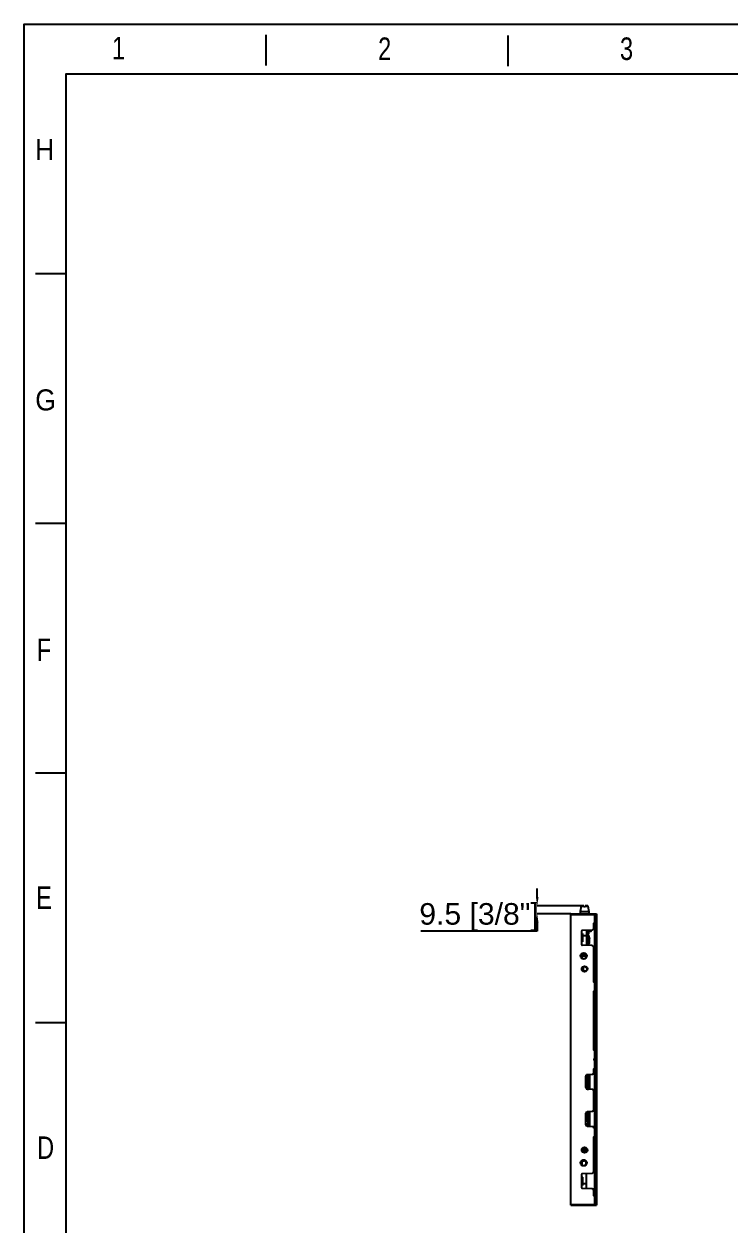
# Model space of a CAD drawing. Header units: millimetres. Extents: x 1927 to 14264, y 1863 to 5555.
# Drawn here: x 1927 to 2746, y 2787 to 4180 of the extents above; entities that cross this region are included whole.
import ezdxf

# ---------------------------------------------------------------- set-up
doc = ezdxf.new("R2010")
doc.units = ezdxf.units.MM
doc.layers.add('02___PRT_ALL_AXES', color=7, linetype='Continuous')
doc.styles.add('CKSTANDARD', font='arial.ttf')
doc.styles.add('Roamns', font='romans.shx')
doc.styles.get("Standard").update_dxf_attribs({"font": 'arial.ttf'})
doc.dimstyles.new('缩小5倍', dxfattribs={"dimtxt": 25, "dimasz": 10, "dimexe": 0.18, "dimexo": 0.0625, "dimgap": 0.09, "dimtad": 1, "dimtoh": 1, "dimdec": 3, "dimzin": 9, "dimdsep": 46, "dimtxsty": 'Standard', "dimblk": '_FILLED', "dimcen": 0.09, "dimclrd": 256, "dimclre": 256, "dimclrt": 256, "dimazin": 2, "dimtfac": 1, "dimtdec": 3, "dimtofl": 0, "dimtmove": 0, "dimatfit": 3, "dimldrblk": '_FILLED', "dimfxl": 1, "dimtolj": 1, "dimtzin": 0, "dimarcsym": 0})

# ---------------------------------------------------------------- blocks, each defined once
blk = doc.blocks.new('standard template')
for p, q in [((3074, 30739), (3074, 30336)), ((6246, 30728), (6246, 30325)), ((456, 27607), (54, 27607)), ((456, 24334), (54, 24334)), ((456, 21062), (54, 21062)), ((456, 17790), (54, 17790))]:
    blk.add_line(p, q)
blk.add_lwpolyline([(37963, 4700), (-97, 4700), (-97, 30879), (37963, 30879)], close=True)
at = {"color": 7}
blk.add_lwpolyline([(456, 6674), (456, 5964), (456, 5254), (456, 30226), (37409, 30226), (37409, 5254)], dxfattribs=at)
at = {"style": 'CKSTANDARD'}
for s, height, width, p in [('1', 295, 0.75, (1055, 30416)), ('2', 295, 0.75, (4545, 30408)), ('3', 295, 0.75, (7716, 30408)), ('H', 276, 0.9, (47, 29097)), ('G', 276, 0.9, (50, 25816)), ('F', 295, 0.75, (69, 22532)), ('E', 295, 0.75, (62, 19285)), ('D', 295, 0.75, (74, 16009))]:
    blk.add_text(s, height=height, dxfattribs=dict(at, width=width)).set_placement(p)
at = {"style": 'Roamns'}
for tag, p in [('PAGE_NAME', (27466, 7594)), ('PROJECT_NAME', (27466, 6884)), ('DRAWN_NAME', (27466, 6174)), ('VERSION', (34241, 6174)), ('SELECT_DATA', (27466, 5464)), ('PAGE_NUMBER', (34241, 5464))]:
    blk.add_attdef(tag, p, '', height=285, dxfattribs=at)
blk = doc.blocks.new('_FILLED')
at = {"color": 0, "linetype": 'ByBlock'}
blk.add_solid([(0, 0), (-1, 0.15), (-1, -0.15)], dxfattribs=at)
blk = doc.blocks.new('*D352')
at = {"lineweight": -2, "transparency": 16777216}
for p, q in [((2522.4, 3167.5), (2522.4, 3177.5)), ((2573.9, 3157.5), (2522.3, 3157.5)), ((2561.3, 3148), (2522.3, 3148)), ((2522.4, 3138), (2522.4, 3128)), ((2522.4, 3128), (2387.5, 3128))]:
    blk.add_line(p, q, dxfattribs=at)
at = {"layer": 'Defpoints', "color": 0, "transparency": 16777216}
for p in [(2522.4, 3148), (2561.3, 3148), (2573.9, 3157.5)]:
    blk.add_point(p, dxfattribs=at)
at = {"lineweight": -2, "transparency": 16777216, "xscale": 10, "yscale": 10, "zscale": 10}
for p, rotation in [((2522.4, 3157.5), 270), ((2522.4, 3148), 90)]:
    blk.add_blockref('_FILLED', p, dxfattribs=dict(at, rotation=rotation))
at = {"lineweight": 5, "transparency": 16777216, "insert": (2454.9, 3144.3), "char_height": 25, "attachment_point": 5}
blk.add_mtext('\\A1;9.5 [3/8"]', dxfattribs=at)

msp = doc.modelspace()

# ---------------------------------------------------------------- linework, layer by layer
at = {"color": 7, "linetype": 'Continuous'}
for p, q in [((2561.33456, 2810.50915), (2561.33456, 3148.00915)), ((2561.33456, 3148.00915), (2591.13456, 3148.00915)), ((2561.33456, 3147.50915), (2588.83456, 3147.50915)), ((2573.43401, 3157.09993), (2572.30956, 3151.00915)), ((2572.30956, 3151.00915), (2582.25956, 3151.00915)), ((2573.43401, 3157.09993), (2576.58456, 3157.09993)), ((2576.58456, 3157.50915), (2573.9257, 3157.50915)), ((2576.58456, 3156.10915), (2576.58456, 3157.50915)), ((2577.98456, 3156.10915), (2576.58456, 3156.10915)), ((2577.98456, 3156.10915), (2577.98456, 3157.50915)), ((2580.64342, 3157.50915), (2577.98456, 3157.50915)), ((2577.98456, 3157.09993), (2581.13511, 3157.09993)), ((2581.13511, 3157.09993), (2582.25956, 3151.00915)), ((2588.83456, 3148.00915), (2588.83456, 2810.50915)), ((2591.13456, 3148.00915), (2591.13456, 2810.50915)), ((2588.03456, 3137.20915), (2588.83456, 3138.00915)), ((2588.03456, 3131.19053), (2588.03456, 3137.20915)), ((2574.03456, 3112.23089), (2574.03456, 3128.28742)), ((2586.10436, 3129.19175), (2574.51711, 3128.78711)), ((2579.73456, 3128.96931), (2579.73456, 3111.54899)), ((2579.73456, 3125.00915), (2582.28456, 3125.00915)), ((2581.53456, 3119.10915), (2581.53456, 3125.00915)), ((2581.53456, 3123.98415), (2583.03456, 3119.10915)), ((2582.28456, 3125.00915), (2582.28456, 3127.71899)), ((2583.23456, 3127.75217), (2583.23456, 3129.09153)), ((2583.73456, 3127.80915), (2583.73456, 3129.10899)), ((2584.43456, 3127.80915), (2584.43456, 3129.13344)), ((2585.43456, 3128.80915), (2585.43456, 3129.16836)), ((2588.03456, 3133.13415), (2588.83456, 3133.13415)), ((2586.10436, 3111.32656), (2574.51711, 3111.73119)), ((2579.73456, 3119.10915), (2581.53456, 3119.10915)), ((2579.73456, 3115.10915), (2579.79727, 3115.10915)), ((2579.73456, 3114.60915), (2583.03456, 3114.60915)), ((2579.73456, 3114.10915), (2582.53449, 3114.10915)), ((2583.03456, 3114.60915), (2583.03456, 3119.10915)), ((2588.03456, 3068.93415), (2588.03456, 3109.32777)), ((2573.03548, 3100.54673), (2573.03548, 3099.50915)), ((2573.03559, 3099.50915), (2578.03424, 3099.50915)), ((2573.46143, 3101.31915), (2576.03536, 3101.31915)), ((2574.23456, 3099.50915), (2574.23456, 3096.42893)), ((2576.03438, 3101.31915), (2576.03438, 3099.50915)), ((2576.03548, 3102.74516), (2576.03548, 3101.31915)), ((2578.03438, 3102.28475), (2578.03438, 3099.50915)), ((2579.23456, 3100.25915), (2579.53027, 3100.55486)), ((2579.23456, 3098.25918), (2579.23456, 3100.25913)), ((2579.23456, 3098.25915), (2579.44927, 3098.04444)), ((2579.45495, 3098.04648), (2579.44927, 3098.04444)), ((2579.45495, 3098.04648), (2579.50956, 3098.14042)), ((2579.49973, 3098.15732), (2579.56446, 3098.04598)), ((2575.73456, 3086.49273), (2575.73456, 3082.02558)), ((2588.83456, 3068.13415), (2588.03456, 3068.93415)), ((2588.03456, 3058.33415), (2588.83456, 3059.13415)), ((2588.03456, 2990.05915), (2588.03456, 3058.33415)), ((2588.03456, 3057.63415), (2588.83456, 3057.63415)), ((2588.03456, 3047.63415), (2588.83456, 3047.63415)), ((2588.03456, 3043.63415), (2588.83456, 3043.63415)), ((2588.03456, 2994.13415), (2588.83456, 2994.13415)), ((2588.83456, 2989.25915), (2588.03456, 2990.05915)), ((2588.03456, 2968.45915), (2588.83456, 2969.25915)), ((2588.03456, 2963.6826), (2588.03456, 2968.45915)), ((2588.83456, 2979.85915), (2588.63456, 2979.85915)), ((2588.83456, 2978.65915), (2588.63456, 2978.65915)), ((2591.13456, 2979.25915), (2588.83456, 2979.25915)), ((2578.83456, 2946.63923), (2578.83456, 2959.87907)), ((2578.83456, 2959.75915), (2581.33456, 2959.75915)), ((2580.83456, 2959.60915), (2578.83456, 2959.60915)), ((2580.83456, 2958.60915), (2578.83456, 2958.60915)), ((2578.83456, 2958.25915), (2580.83456, 2958.25915)), ((2578.83456, 2958.00915), (2580.83456, 2958.00915)), ((2578.83456, 2957.40915), (2579.08426, 2957.40915)), ((2578.83456, 2954.25915), (2581.33456, 2954.25915)), ((2579.08456, 2958.25915), (2579.08456, 2958.60915)), ((2579.08456, 2957.40915), (2579.08456, 2958.00915)), ((2579.33456, 2959.75915), (2579.33456, 2961.19682)), ((2581.33456, 2961.25915), (2579.38744, 2961.25915)), ((2580.72989, 2961.87633), (2586.61306, 2962.18465)), ((2580.83456, 2945.70694), (2580.83456, 2954.25915)), ((2581.08456, 2954.25915), (2581.08456, 2957.75915)), ((2581.33456, 2959.51738), (2581.33456, 2961.25915)), ((2581.33456, 2961.05915), (2582.33456, 2961.05915)), ((2582.33456, 2960.05915), (2581.33456, 2960.05915)), ((2581.33456, 2958.10915), (2581.33456, 2945.70694)), ((2581.93456, 2961.93946), (2581.93456, 2961.05915)), ((2582.33456, 2944.55788), (2582.33456, 2961.05915)), ((2582.93456, 2961.99187), (2582.93456, 2944.52643)), ((2588.03456, 2964.38415), (2588.83456, 2964.38415)), ((2579.06762, 2945.70694), (2581.95456, 2945.70694)), ((2579.45456, 2945.19684), (2579.45456, 2945.70694)), ((2580.3338, 2944.70694), (2581.95456, 2944.70694)), ((2586.61306, 2944.33365), (2580.72989, 2944.64197)), ((2580.82956, 2944.70694), (2580.82956, 2944.63675)), ((2581.04956, 2944.70694), (2581.04956, 2944.62522)), ((2581.33456, 2949.95915), (2582.33456, 2949.95915)), ((2582.33456, 2947.95915), (2581.33456, 2947.95915)), ((2582.33456, 2945.95915), (2581.33456, 2945.95915)), ((2581.89956, 2944.70694), (2581.89956, 2944.58067)), ((2581.95456, 2945.70694), (2581.95456, 2944.57779)), ((2588.03456, 2920.6826), (2588.03456, 2942.83571)), ((2578.83456, 2903.63923), (2578.83456, 2916.87907)), ((2580.72989, 2918.87633), (2586.61306, 2919.18465)), ((2580.83456, 2908.25915), (2580.83456, 2918.87633)), ((2581.33456, 2918.90802), (2581.33456, 2904.40915)), ((2581.33456, 2917.35915), (2582.33456, 2917.35915)), ((2582.33456, 2915.35915), (2581.33456, 2915.35915)), ((2582.33456, 2901.55788), (2582.33456, 2918.96043)), ((2582.93456, 2918.99187), (2582.93456, 2901.52643)), ((2578.83456, 2908.25915), (2581.33456, 2908.25915)), ((2579.08426, 2905.10915), (2578.83456, 2905.10915)), ((2578.83456, 2904.50915), (2580.83456, 2904.50915)), ((2578.83456, 2904.25915), (2580.83456, 2904.25915)), ((2578.83456, 2903.90915), (2580.83456, 2903.90915)), ((2578.97333, 2902.90915), (2580.83456, 2902.90915)), ((2579.04285, 2902.75915), (2581.33456, 2902.75915)), ((2579.08456, 2905.10915), (2579.08456, 2904.50915)), ((2579.08456, 2904.25915), (2579.08456, 2903.90915)), ((2579.33456, 2902.32148), (2579.33456, 2902.75915)), ((2586.65462, 2901.33147), (2580.72989, 2901.64197)), ((2581.08456, 2908.25915), (2581.08456, 2904.75915)), ((2581.33456, 2903.00093), (2581.33456, 2901.61028)), ((2581.33456, 2902.45915), (2582.33456, 2902.45915)), ((2588.83456, 2899.38415), (2588.03456, 2900.18415)), ((2588.03456, 2889.58415), (2588.83456, 2890.38415)), ((2588.03456, 2849.19053), (2588.03456, 2889.58415)), ((2588.03456, 2888.88415), (2588.83456, 2888.88415)), ((2575.73456, 2876.49273), (2575.73456, 2872.02558)), ((2577.23456, 2873.25915), (2575.73456, 2873.25915)), ((2577.23456, 2877.00915), (2577.23456, 2871.50915)), ((2577.33456, 2874.03415), (2577.23456, 2874.03415)), ((2577.33456, 2873.43415), (2577.23456, 2873.43415)), ((2577.23456, 2871.91415), (2577.43456, 2871.91415)), ((2577.28456, 2875.88415), (2577.48456, 2875.88415)), ((2577.33456, 2875.28415), (2577.38456, 2875.33415)), ((2577.33456, 2872.68415), (2577.33456, 2875.33415)), ((2577.33456, 2875.33415), (2577.58456, 2875.33415)), ((2579.23456, 2875.13415), (2577.33456, 2875.13415)), ((2577.33456, 2872.68415), (2579.58772, 2872.68415)), ((2577.43456, 2872.68415), (2577.43456, 2871.91415)), ((2577.43456, 2872.45915), (2578.53456, 2872.45915)), ((2577.48456, 2875.88415), (2578.25456, 2875.88415)), ((2577.50456, 2875.33415), (2577.50456, 2875.68415)), ((2577.58456, 2875.68415), (2577.50456, 2875.68415)), ((2577.52456, 2875.88415), (2577.52456, 2875.68415)), ((2577.57456, 2876.99464), (2577.57456, 2875.88415)), ((2577.58456, 2875.88415), (2577.58456, 2875.33415)), ((2578.25456, 2875.88415), (2578.45456, 2876.08415)), ((2578.45456, 2876.76526), (2578.45456, 2876.08415)), ((2578.53456, 2871.78905), (2578.53456, 2872.45915)), ((2579.23456, 2872.68415), (2579.23456, 2876.24114)), ((2579.23456, 2874.96415), (2579.99004, 2874.96415)), ((2579.23456, 2874.76415), (2580.03271, 2874.76415)), ((2580.06611, 2874.56415), (2579.23456, 2874.56415)), ((2579.78456, 2873.98415), (2579.23456, 2873.98415)), ((2579.78456, 2873.98415), (2579.78456, 2873.48415)), ((2580.02171, 2873.69415), (2579.78456, 2873.69415)), ((2579.78456, 2873.48415), (2579.96823, 2873.48415)), ((2588.03456, 2878.88415), (2588.83456, 2878.88415)), ((2588.03456, 2874.88415), (2588.83456, 2874.88415)), ((2574.23456, 2862.08937), (2574.23456, 2856.42893)), ((2575.63456, 2862.50915), (2574.9992, 2862.50915)), ((2575.63456, 2862.69329), (2575.63456, 2861.25915)), ((2577.23456, 2861.25915), (2575.63456, 2861.25915)), ((2577.23456, 2862.62208), (2577.23456, 2861.25915)), ((2577.56992, 2862.50915), (2577.23456, 2862.50915)), ((2579.23456, 2860.25915), (2579.53027, 2860.55486)), ((2579.23456, 2858.25918), (2579.23456, 2860.25913)), ((2579.23456, 2858.25915), (2579.44927, 2858.04444)), ((2579.45495, 2858.04648), (2579.44927, 2858.04444)), ((2579.45495, 2858.04648), (2579.50956, 2858.14042)), ((2579.49973, 2858.15732), (2579.56446, 2858.04598)), ((2574.03456, 2830.23089), (2574.03456, 2846.28742)), ((2586.10436, 2847.19175), (2574.51711, 2846.78711)), ((2579.73456, 2829.54899), (2579.73456, 2846.96931)), ((2586.10436, 2829.32656), (2574.51711, 2829.73119)), ((2579.88589, 2829.54371), (2579.73456, 2830.11537)), ((2588.03456, 2821.30915), (2588.03456, 2827.32777)), ((2588.03456, 2825.38415), (2588.83456, 2825.38415)), ((2588.83456, 2820.50915), (2588.03456, 2821.30915)), ((2561.33456, 2811.00915), (2588.83456, 2811.00915)), ((2561.33456, 2810.50915), (2591.13456, 2810.50915))]:
    msp.add_line(p, q, dxfattribs=at)
for centre, radius in [((2577.33456, 3084.25915), 3.25), ((2577.33456, 3084.25915), 2.75), ((2577.33456, 2874.25915), 3.25), ((2577.33456, 2874.25915), 2.75)]:
    msp.add_circle(centre, radius, dxfattribs=at)
for centre, radius, start, end in [((2573.9257, 3157.00915), 0.5, 90, 169.54009091), ((2580.64342, 3157.00915), 0.5, 10.45990909, 90), ((2574.53456, 3128.28742), 0.5, 92, 180), ((2583.73456, 3128.30915), 0.5, 180, 270), ((2584.43456, 3128.80915), 1, 270, 0), ((2586.03456, 3131.19053), 2, 272, 0), ((2574.53456, 3112.23089), 0.5, 180, 268), ((2582.53456, 3114.60915), 0.5, 270, 0), ((2586.03456, 3109.32777), 2, 0, 88), ((2576.28456, 3099.25915), 3, 226.8045616, 349.63697191), ((2576.28456, 3099.25915), 3, 10.36302809, 54.25475502), ((2588.63456, 2979.25915), 0.6, 90, 270), ((2580.83456, 2959.87907), 2, 93, 180), ((2580.83456, 2958.10915), 1.5, 0, 90), ((2580.83456, 2958.10915), 0.5, 0, 90), ((2580.83456, 2957.75915), 0.5, 22.68383921, 90), ((2580.83456, 2957.75915), 0.25, 0, 90), ((2586.53456, 2963.6826), 1.5, 273, 0), ((2580.83456, 2946.63923), 2, 180, 267), ((2586.53456, 2942.83571), 1.5, 0, 87), ((2580.83456, 2916.87907), 2, 93, 180), ((2586.53456, 2920.6826), 1.5, 273, 0), ((2580.83456, 2903.63923), 2, 180, 267), ((2580.83456, 2904.75915), 0.5, 270, 0), ((2580.83456, 2904.75915), 0.25, 270, 0), ((2580.83456, 2904.40915), 1.5, 270, 0), ((2580.83456, 2904.40915), 0.5, 270, 0), ((2586.57611, 2899.83353), 1.5, 13.51793709, 86.99999999), ((2577.53456, 2873.38415), 0.3, 170.16870973, 180), ((2576.28456, 2859.25915), 3, 110.01407098, 133.1954384), ((2576.28456, 2859.25915), 3, 226.8045616, 349.63697191), ((2576.28456, 2859.25915), 3, 10.36302809, 71.51578893), ((2574.53456, 2846.28742), 0.5, 92, 180), ((2586.03456, 2849.19053), 2, 272, 0), ((2574.53456, 2830.23089), 0.5, 180, 268), ((2586.03456, 2827.32777), 2, 0, 88)]:
    msp.add_arc(centre, radius, start, end, dxfattribs=at)
for points, knots in [([(2580.30531, 3115.38864), (2580.22203, 3115.38647), (2580.03595, 3115.38246), (2579.84986, 3115.37936), (2579.74705, 3115.37782)], [0, 0, 0, 0, 0.4475726169, 1, 1, 1, 1]), ([(2580.30531, 3115.38864), (2580.30365, 3115.37357), (2580.29677, 3115.34433), (2580.27771, 3115.30475), (2580.25295, 3115.2706), (2580.21557, 3115.23224), (2580.16251, 3115.19413), (2580.09356, 3115.16053), (2580.02177, 3115.13651), (2579.94808, 3115.12038), (2579.87305, 3115.11113), (2579.82258, 3115.10915), (2579.79727, 3115.10915)], [0, 0, 0, 0, 0.0724845497, 0.1421037106, 0.2088264146, 0.273265751, 0.3975956662, 0.5188626983, 0.6389105003, 0.7587527684, 0.8789921008, 1, 1, 1, 1]), ([(2580.58054, 3119.10915), (2580.56644, 3118.7982), (2580.53471, 3118.17663), (2580.47478, 3117.24531), (2580.40039, 3116.31575), (2580.3393, 3115.69731), (2580.30531, 3115.38864)], [0, 0, 0, 0, 0.250264024, 0.5003887976, 0.7503242713, 1, 1, 1, 1]), ([(2579.60952, 3098.17644), (2579.60433, 3098.20389), (2579.59396, 3098.26071), (2579.57877, 3098.34873), (2579.56341, 3098.44193), (2579.54231, 3098.57476), (2579.51581, 3098.74888), (2579.48378, 3098.9639), (2579.45637, 3099.14625), (2579.43374, 3099.29196), (2579.41659, 3099.39901), (2579.39921, 3099.50318), (2579.38158, 3099.60347), (2579.36371, 3099.69887), (2579.3512, 3099.76064), (2579.34485, 3099.79051)], [0, 0, 0, 0, 0.0512283313, 0.1059329071, 0.1637971467, 0.2244598983, 0.3525910999, 0.486814791, 0.62315173, 0.6907633379, 0.7572405835, 0.8219922871, 0.8844375537, 0.9439916626, 1, 1, 1, 1]), ([(2579.49973, 3098.15732), (2579.49885, 3098.15884), (2579.49712, 3098.16224), (2579.49472, 3098.16795), (2579.49232, 3098.17465), (2579.48992, 3098.18235), (2579.48751, 3098.19105), (2579.48415, 3098.20458), (2579.48001, 3098.22393), (2579.47522, 3098.25003), (2579.47042, 3098.27987), (2579.46562, 3098.31332), (2579.4608, 3098.35026), (2579.45599, 3098.39057), (2579.44934, 3098.45056), (2579.44115, 3098.53275), (2579.43158, 3098.63915), (2579.42199, 3098.75471), (2579.4124, 3098.87772), (2579.40279, 3099.00637), (2579.39319, 3099.13875), (2579.38041, 3099.31705), (2579.36773, 3099.49378), (2579.35476, 3099.66629), (2579.34817, 3099.74978), (2579.34485, 3099.79051)], [0, 0, 0, 0, 0.0032020737, 0.0069626266, 0.0112946911, 0.016205617, 0.021699129, 0.0277748143, 0.0416604977, 0.0578324463, 0.0762484801, 0.0968457967, 0.1195537778, 0.144297229, 0.1709850503, 0.2298045005, 0.2951619078, 0.3661060393, 0.4415956137, 0.5205239385, 0.601732071, 0.6840276373, 0.8470278562, 0.9253687104, 1, 1, 1, 1]), ([(2579.37002, 3099.25915), (2579.36594, 3099.35108), (2579.35985, 3099.4868), (2579.35138, 3099.66392), (2579.34705, 3099.74911), (2579.34485, 3099.79051)], [0, 0, 0, 0, 0.5189559475, 0.7661950952, 1, 1, 1, 1]), ([(2579.44927, 3098.04444), (2579.44881, 3098.0449), (2579.44792, 3098.04612), (2579.44674, 3098.04838), (2579.44556, 3098.05131), (2579.44438, 3098.05492), (2579.44318, 3098.0592), (2579.44149, 3098.06625), (2579.43942, 3098.07677), (2579.43704, 3098.09142), (2579.43464, 3098.10873), (2579.43224, 3098.12867), (2579.42982, 3098.15119), (2579.4274, 3098.17625), (2579.42402, 3098.21457), (2579.41985, 3098.26837), (2579.41498, 3098.33967), (2579.41009, 3098.41945), (2579.40517, 3098.50698), (2579.40022, 3098.60143), (2579.39525, 3098.70192), (2579.39025, 3098.80747), (2579.38523, 3098.91706), (2579.37847, 3099.06807), (2579.37343, 3099.18243), (2579.37002, 3099.25915)], [0, 0, 0, 0, 0.0016025099, 0.0036789084, 0.006264151, 0.0093755058, 0.0130222765, 0.0172097652, 0.0272170473, 0.0394009494, 0.0537452867, 0.0702289944, 0.0888267335, 0.1094997499, 0.1322037764, 0.1835192269, 0.2423274669, 0.3081100694, 0.380259567, 0.4581115894, 0.5409286441, 0.6279190774, 0.7182217799, 0.8109621331, 1, 1, 1, 1]), ([(2579.65032, 3100.20039), (2579.65311, 3100.14368), (2579.65855, 3100.02381), (2579.6662, 3099.83582), (2579.67382, 3099.63311), (2579.68401, 3099.34751), (2579.69391, 3099.05868), (2579.70396, 3098.77324), (2579.70908, 3098.63389), (2579.71166, 3098.56586)], [0, 0, 0, 0, 0.1041197404, 0.2200814356, 0.345083814, 0.4761575225, 0.74424374, 0.8751362164, 1, 1, 1, 1]), ([(2579.60952, 2858.17644), (2579.60433, 2858.20389), (2579.59396, 2858.26071), (2579.57877, 2858.34873), (2579.56341, 2858.44193), (2579.54231, 2858.57476), (2579.51581, 2858.74888), (2579.48378, 2858.9639), (2579.45637, 2859.14625), (2579.43374, 2859.29196), (2579.41659, 2859.39901), (2579.39921, 2859.50318), (2579.38158, 2859.60347), (2579.36371, 2859.69887), (2579.3512, 2859.76064), (2579.34485, 2859.79051)], [0, 0, 0, 0, 0.0512283313, 0.1059329071, 0.1637971467, 0.2244598983, 0.3525910999, 0.486814791, 0.62315173, 0.6907633379, 0.7572405835, 0.8219922871, 0.8844375537, 0.9439916626, 1, 1, 1, 1]), ([(2579.49973, 2858.15732), (2579.49885, 2858.15884), (2579.49712, 2858.16224), (2579.49472, 2858.16795), (2579.49232, 2858.17465), (2579.48992, 2858.18235), (2579.48751, 2858.19105), (2579.48415, 2858.20458), (2579.48001, 2858.22393), (2579.47522, 2858.25003), (2579.47042, 2858.27987), (2579.46562, 2858.31332), (2579.4608, 2858.35026), (2579.45599, 2858.39057), (2579.44934, 2858.45056), (2579.44115, 2858.53275), (2579.43158, 2858.63915), (2579.42199, 2858.75471), (2579.4124, 2858.87772), (2579.40279, 2859.00637), (2579.39319, 2859.13875), (2579.38041, 2859.31705), (2579.36773, 2859.49378), (2579.35476, 2859.66629), (2579.34817, 2859.74978), (2579.34485, 2859.79051)], [0, 0, 0, 0, 0.0032020737, 0.0069626266, 0.0112946911, 0.016205617, 0.021699129, 0.0277748143, 0.0416604977, 0.0578324463, 0.0762484801, 0.0968457967, 0.1195537778, 0.144297229, 0.1709850503, 0.2298045005, 0.2951619078, 0.3661060393, 0.4415956137, 0.5205239385, 0.601732071, 0.6840276373, 0.8470278562, 0.9253687104, 1, 1, 1, 1]), ([(2579.37002, 2859.25915), (2579.36594, 2859.35108), (2579.35985, 2859.4868), (2579.35138, 2859.66392), (2579.34705, 2859.74911), (2579.34485, 2859.79051)], [0, 0, 0, 0, 0.5189559475, 0.7661950952, 1, 1, 1, 1]), ([(2579.44927, 2858.04444), (2579.44881, 2858.0449), (2579.44792, 2858.04612), (2579.44674, 2858.04838), (2579.44556, 2858.05131), (2579.44438, 2858.05492), (2579.44318, 2858.0592), (2579.44149, 2858.06625), (2579.43942, 2858.07677), (2579.43704, 2858.09142), (2579.43464, 2858.10873), (2579.43224, 2858.12867), (2579.42982, 2858.15119), (2579.4274, 2858.17625), (2579.42402, 2858.21457), (2579.41985, 2858.26837), (2579.41498, 2858.33967), (2579.41009, 2858.41945), (2579.40517, 2858.50698), (2579.40022, 2858.60143), (2579.39525, 2858.70192), (2579.39025, 2858.80747), (2579.38523, 2858.91706), (2579.37847, 2859.06807), (2579.37343, 2859.18243), (2579.37002, 2859.25915)], [0, 0, 0, 0, 0.0016025099, 0.0036789084, 0.006264151, 0.0093755058, 0.0130222765, 0.0172097652, 0.0272170473, 0.0394009494, 0.0537452867, 0.0702289944, 0.0888267335, 0.1094997499, 0.1322037764, 0.1835192269, 0.2423274669, 0.3081100694, 0.380259567, 0.4581115894, 0.5409286441, 0.6279190774, 0.7182217799, 0.8109621331, 1, 1, 1, 1]), ([(2579.65032, 2860.20039), (2579.65311, 2860.14368), (2579.65855, 2860.02381), (2579.6662, 2859.83582), (2579.67382, 2859.63311), (2579.68401, 2859.34751), (2579.69391, 2859.05868), (2579.70396, 2858.77324), (2579.70908, 2858.63389), (2579.71166, 2858.56586)], [0, 0, 0, 0, 0.1041197404, 0.2200814356, 0.345083814, 0.4761575225, 0.74424374, 0.8751362164, 1, 1, 1, 1])]:
    msp.add_open_spline(points, degree=3, knots=knots, dxfattribs=at)
at = {"layer": '02___PRT_ALL_AXES', "color": 7, "linetype": 'Continuous'}
for p, q in [((2572.30956, 3151.00915), (2572.30956, 3148.00915)), ((2582.25956, 3151.00915), (2582.25956, 3148.00915)), ((2574.03456, 3125.48944), (2574.73456, 3125.47111)), ((2574.73456, 3125.47111), (2574.73456, 3115.5472)), ((2574.73456, 3123.00915), (2579.73456, 3123.00915)), ((2581.79101, 3129.02507), (2581.79377, 3129.01506)), ((2582.28456, 3127.71899), (2583.23456, 3127.75217)), ((2584.43456, 3127.80915), (2583.73456, 3127.80915)), ((2574.03456, 3115.52887), (2574.73456, 3115.5472)), ((2574.03456, 2842.98944), (2574.73456, 2842.97111)), ((2574.73456, 2842.97111), (2574.73456, 2833.0472)), ((2574.03456, 2833.02887), (2574.73456, 2833.0472)), ((2574.73456, 2835.50915), (2579.73456, 2835.50915))]:
    msp.add_line(p, q, dxfattribs=at)
for centre in [(2576.28456, 3099.25915), (2576.28456, 2859.25915)]:
    msp.add_circle(centre, 3.5, dxfattribs=at)
msp.add_arc((2588.06411, 3130.74641), 6.50498, 195.20034359, 195.34426104, dxfattribs=at)
msp.add_open_spline([(2581.79377, 3129.01506), (2581.81985, 3128.92061), (2581.86124, 3128.78284), (2581.92054, 3128.6052), (2581.96399, 3128.48243), (2582.00681, 3128.36746), (2582.04839, 3128.26065), (2582.08814, 3128.1624), (2582.12549, 3128.07307), (2582.15992, 3127.99306), (2582.18665, 3127.93242), (2582.20617, 3127.88884), (2582.21923, 3127.85995), (2582.23122, 3127.83366), (2582.24207, 3127.81001), (2582.25176, 3127.78906), (2582.26023, 3127.77082), (2582.26746, 3127.75533), (2582.2727, 3127.74416), (2582.27625, 3127.73662), (2582.27842, 3127.73201), (2582.28026, 3127.72811), (2582.28176, 3127.72492), (2582.28281, 3127.7227), (2582.28348, 3127.72128), (2582.28386, 3127.72047), (2582.28416, 3127.71986), (2582.28435, 3127.7194), (2582.2845, 3127.71915), (2582.28454, 3127.71902), (2582.28456, 3127.71899)], degree=3, knots=[0, 0, 0, 0, 0.2118508073, 0.3108976143, 0.4048769461, 0.493418892, 0.5761438111, 0.6526613007, 0.7225729755, 0.7854799652, 0.8409861791, 0.8658460033, 0.888715037, 0.9095497765, 0.9283117079, 0.9449626949, 0.9594657492, 0.9717922106, 0.9819168704, 0.9861456414, 0.9898146681, 0.992922254, 0.9954672955, 0.997448692, 0.9982276793, 0.9988653424, 0.9993615438, 0.9997161456, 0.9999290102, 1, 1, 1, 1], dxfattribs=at)

# ---------------------------------------------------------------- block references
at = {"transparency": 33554595, "xscale": 0.0885002660397285, "yscale": 0.0885002660397285, "zscale": 0.0885002660397285}
msp.add_blockref('standard template', (1935.53764, 1447.15356), dxfattribs=at)

# ---------------------------------------------------------------- dimensions: what is measured, and where the dimension line sits
at = {"color": 6, "lineweight": 5}
dim = msp.add_linear_dim(base=(2522.4383, 3148.00915), p1=(2573.9257, 3157.50915), p2=(2561.33456, 3148.00915), angle=90, dimstyle='缩小5倍', dxfattribs=at)
dim.commit()
dim.dimension.update_dxf_attribs({"geometry": '*D352', "text_midpoint": (2454.90287, 3128.00915), "dimtype": 160})

doc.saveas('drawing.dxf')
